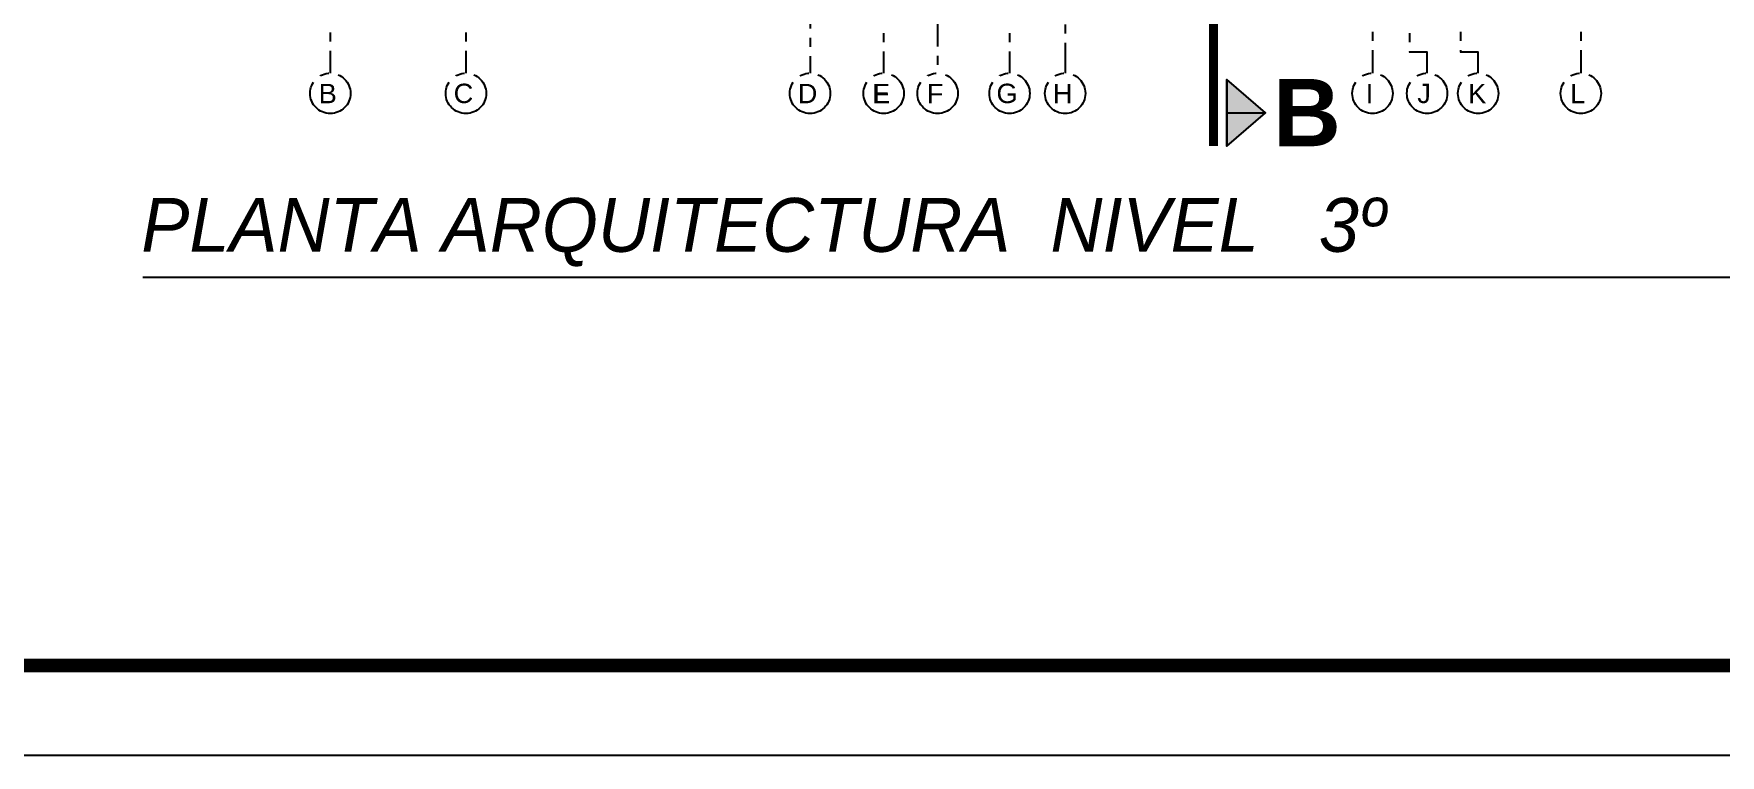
# Model space of a CAD drawing. Header units: millimetres. Extents: x 1217 to 2428, y 234 to 644.
# Drawn here: x 2349.68 to 2368.45, y 452.44 to 460.48 of the extents above; entities that cross this region are included whole.
import ezdxf

# ---------------------------------------------------------------- set-up
doc = ezdxf.new("R2010")
doc.units = ezdxf.units.MM
doc.linetypes.add('ACAD_ISO04W100', pattern=[30, 24, -3, 0, -3])
doc.linetypes.add('DASHDOTX2', pattern=[0.84, 0.4, -0.2, 0.04, -0.2])
doc.layers.get('0').update_dxf_attribs({"lineweight": 5})
for name, color, linetype in [('0.1', 251, 'Continuous'), ('CORTES', 30, 'Continuous'), ('EJES', 8, 'Continuous')]:
    doc.layers.add(name, color=color, linetype=linetype)
doc.styles.get("Standard").update_dxf_attribs({"font": 'arial.ttf'})

msp = doc.modelspace()

# ---------------------------------------------------------------- hatches: boundary and pattern name
at = {"layer": 'CORTES', "ltscale": 3}
h = msp.add_hatch(color=256, dxfattribs=at)
h.dxf.hatch_style = 1
h.paths.add_polyline_path([(2363.38733, 459.59953), (2362.9569, 459.97087), (2362.9569, 459.59953)])
h.paths.add_polyline_path([(2363.38733, 459.59953), (2362.9569, 459.59953), (2362.9569, 459.22818)])

# ---------------------------------------------------------------- linework, layer by layer
at = {"layer": '0.1', "ltscale": 3, "elevation": 0}
msp.add_lwpolyline([(2338.46076, 452.44057), (2428.46076, 452.44057), (2428.46076, 504.44057), (2338.46076, 504.44057)], close=True, dxfattribs=at)
at = {"layer": '0.1', "ltscale": 3, "const_width": 0.15, "elevation": 0}
msp.add_lwpolyline([(2339.46076, 453.44057), (2427.46076, 453.44057), (2427.46076, 503.44057), (2339.46076, 503.44057)], close=True, dxfattribs=at)
at = {"layer": '0.1', "ltscale": 3, "elevation": 0}
msp.add_lwpolyline([(2350.89102, 457.76851), (2373.36836, 457.76851)], dxfattribs=at)
at = {"layer": 'CORTES', "color": 1, "linetype": 'DASHDOTX2', "ltscale": 1.5, "const_width": 0.1, "elevation": 0}
msp.add_lwpolyline([(2362.81081, 468.26202), (2362.81081, 459.22818), (2362.81081, 459.22818)], dxfattribs=at)
at = {"layer": 'CORTES', "ltscale": 3, "elevation": 0}
msp.add_lwpolyline([(2362.9569, 459.22818), (2362.9569, 459.97087), (2362.9569, 459.59953), (2363.38733, 459.59953), (2362.9569, 459.97087), (2362.9569, 459.22818), (2363.38733, 459.59953)], dxfattribs=at)
at = {"layer": 'EJES', "linetype": 'ACAD_ISO04W100', "ltscale": 0.035, "elevation": 0}
for points in [[(2352.97844, 498.23948), (2352.97844, 460.03979)], [(2352.97844, 498.23948), (2352.97844, 460.03979)], [(2354.48848, 498.23948), (2354.48848, 460.03979)], [(2354.48848, 498.23948), (2354.48848, 460.03979)], [(2359.73844, 469.22787), (2359.73844, 460.03979)], [(2364.58054, 466.0446), (2364.58054, 460.03979)], [(2365.55796, 466.0446), (2365.55796, 460.27572)], [(2366.89951, 466.0446), (2366.89951, 460.03979)], [(2359.13799, 463.73128), (2359.13799, 460.03979)], [(2360.53937, 463.73128), (2360.53937, 460.03979)], [(2364.98956, 463.73128), (2364.98956, 460.27572)], [(2361.15846, 462.67804), (2361.15846, 460.03972)], [(2358.31872, 462.52928), (2358.31872, 460.03979)]]:
    msp.add_lwpolyline(points, dxfattribs=at)
at = {"layer": 'EJES', "ltscale": 3, "elevation": 0}
for points in [[(2365.18733, 460.03979), (2365.18733, 460.27572), (2364.98846, 460.27572)], [(2365.75573, 460.03979), (2365.75573, 460.27572), (2365.55686, 460.27572)]]:
    msp.add_lwpolyline(points, dxfattribs=at)
at = {"layer": 'EJES', "linetype": 'ACAD_ISO04W100', "ltscale": 0.035}
for centre in [(2352.97844, 459.81481, 0), (2354.48848, 459.81481, 0), (2354.48848, 459.81482, 0), (2358.31872, 459.81482, 0), (2358.31872, 459.81481, 0), (2359.13799, 459.81482, 0), (2359.13799, 459.81481, 0), (2359.73844, 459.81481, 0), (2359.73844, 459.81481, 0), (2359.73844, 459.81482, 0), (2359.73844, 459.81482, 0), (2360.53937, 459.81482, 0), (2360.53937, 459.81482, 0), (2360.53937, 459.81481), (2360.53937, 459.81481), (2361.15846, 459.81474, 0), (2361.15846, 459.81474, 0), (2361.15846, 459.81475, 0), (2364.57944, 459.81482, 0), (2365.18733, 459.81481, 0), (2365.75573, 459.81481, 0), (2366.89841, 459.81482)]:
    msp.add_circle(centre, 0.22497, dxfattribs=at)

# ---------------------------------------------------------------- texts
at = {"insert": (2357.68634, 458.2673, 0), "char_height": 0.6, "width": 22.5360253, "attachment_point": 5}
msp.add_mtext('{\\fCentury Gothic|b0|i1|c0|p34; PLANTA ARQUITECTURA  NIVEL   3º }', dxfattribs=at)
at = {"layer": 'CORTES', "insert": (2363.84873, 459.60087, 0), "char_height": 0.7499944, "width": 2.965875, "attachment_point": 5}
msp.add_mtext('{\\fArial|b1|i0|c0|p34;B}', dxfattribs=at)
at = {"layer": 'EJES', "char_height": 0.216, "width": 0.3443665, "attachment_point": 5}
for s, insert in [('B', (2352.95043, 459.81308, 0)), ('B', (2352.95043, 459.81307, 0)), ('C', (2354.46047, 459.81308, 0)), ('C', (2354.46047, 459.81307, 0)), ('D', (2358.29071, 459.81307, 0)), ('E', (2359.10998, 459.81307, 0)), ('F', (2359.10998, 459.81308, 0)), ('F', (2359.71043, 459.81307, 0)), ('G', (2360.51137, 459.81307, 0)), ('H', (2361.13045, 459.813, 0)), ('I', (2364.5457, 459.813)), ('J', (2365.15359, 459.81299, 0)), ('K', (2365.74483, 459.81299, 0)), ('L', (2366.86467, 459.81299, 0))]:
    msp.add_mtext(s, dxfattribs=dict(at, insert=insert))

doc.saveas('drawing.dxf')
